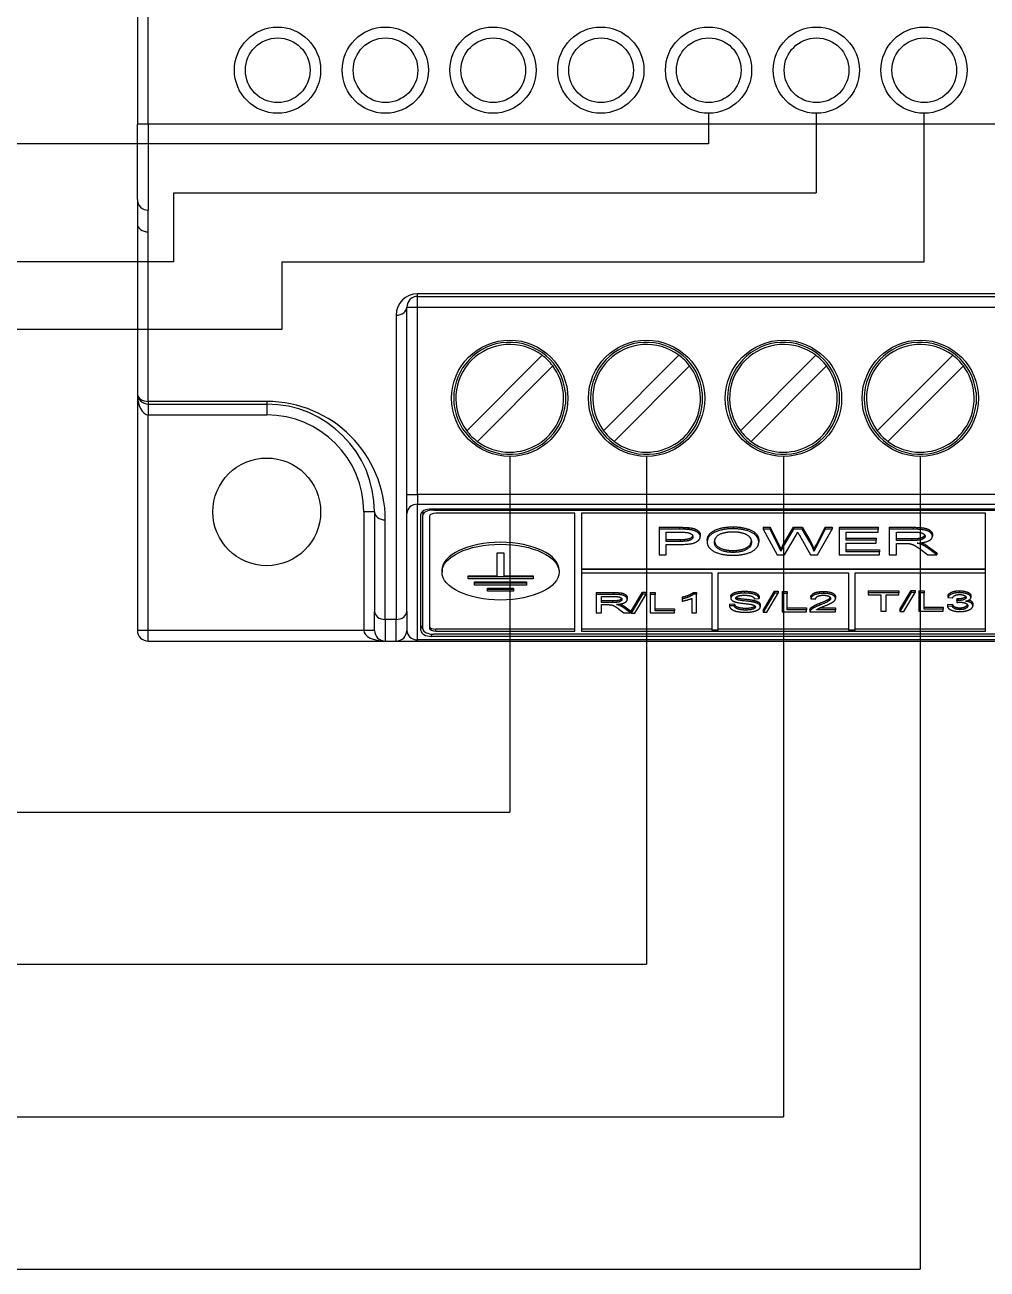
# Model space of a CAD drawing. Header units: millimetres. Extents: x -684 to 5961, y -1281 to 2539.
# Drawn here: x 2146.55 to 2182.27, y -364.27 to -318.08 of the extents above; entities that cross this region are included whole.
import ezdxf

# ---------------------------------------------------------------- set-up
doc = ezdxf.new("R2010")
doc.units = ezdxf.units.MM
doc.header["$LTSCALE"] = 5
doc.header["$MEASUREMENT"] = 0
doc.layers.get('0').update_dxf_attribs({"linetype": 'CONTINUOUS'})
doc.layers.add('圖框', color=7, linetype='CONTINUOUS')

msp = doc.modelspace()

# ---------------------------------------------------------------- linework, layer by layer
for p, q in [((2171.926, -321.359), (2171.926, -322.492)), ((2175.926, -321.359), (2175.926, -324.317)), ((2171.926, -322.492), (2118.908, -322.492)), ((2152.08, -326.876), (2134.365, -326.876)), ((2156.08, -329.391), (2134.365, -329.391)), ((2164.546, -334.103), (2164.546, -347.309)), ((2169.626, -334.103), (2169.626, -352.955)), ((2174.706, -334.103), (2174.706, -358.614)), ((2179.786, -334.103), (2179.786, -364.273)), ((2121.289, -347.309), (2164.546, -347.309)), ((2121.289, -352.955), (2169.626, -352.955)), ((2121.266, -358.614), (2174.706, -358.614)), ((2121.242, -364.273), (2179.786, -364.273))]:
    msp.add_line(p, q)
at = {"color": 0, "linetype": 'Continuous'}
for p, q in [((2179.934, -326.876), (2179.926, -321.359)), ((2152.08, -326.876), (2152.08, -324.317)), ((2152.08, -324.317), (2175.926, -324.317)), ((2156.08, -326.876), (2179.934, -326.876)), ((2156.08, -326.876), (2156.08, -329.391))]:
    msp.add_line(p, q, dxfattribs=at)
at = {"layer": '圖框'}
for p, q in [((2150.726, -281.433), (2150.726, -321.759)), ((2151.126, -321.759), (2151.126, -281.433)), ((2151.126, -321.759), (2150.726, -321.759)), ((2150.726, -324.559), (2150.726, -321.759)), ((2204.726, -321.759), (2151.126, -321.759)), ((2151.126, -321.759), (2151.126, -324.959)), ((2150.726, -324.559), (2150.726, -325.463)), ((2151.126, -325.762), (2151.126, -324.959)), ((2150.726, -325.463), (2150.726, -331.759)), ((2151.126, -332.058), (2151.126, -325.762)), ((2161.126, -328.159), (2161.126, -328.058)), ((2203.526, -328.058), (2161.126, -328.058)), ((2161.126, -328.559), (2161.126, -328.159)), ((2161.126, -328.159), (2203.526, -328.159)), ((2160.326, -328.858), (2160.326, -340.155)), ((2160.726, -328.559), (2161.126, -328.559)), ((2160.726, -339.855), (2160.726, -328.559)), ((2161.126, -335.52), (2161.126, -328.559)), ((2161.126, -328.559), (2203.526, -328.559)), ((2162.948, -333.145), (2165.748, -330.344)), ((2166.144, -330.74), (2163.344, -333.541)), ((2168.028, -333.145), (2170.828, -330.344)), ((2171.224, -330.74), (2168.424, -333.541)), ((2173.108, -333.145), (2175.908, -330.344)), ((2176.304, -330.74), (2173.504, -333.541)), ((2178.188, -333.145), (2180.988, -330.344)), ((2181.384, -330.74), (2178.584, -333.541)), ((2150.726, -331.759), (2150.726, -340.559)), ((2155.526, -332.058), (2151.126, -332.058)), ((2151.126, -332.058), (2151.126, -332.159)), ((2155.526, -332.058), (2155.526, -332.159)), ((2166.615, -331.726), (2166.615, -332.159)), ((2171.695, -331.726), (2171.695, -332.159)), ((2176.775, -331.726), (2176.775, -332.159)), ((2181.855, -331.726), (2181.855, -332.159)), ((2151.126, -332.159), (2151.126, -332.559)), ((2151.126, -332.159), (2155.526, -332.159)), ((2151.126, -332.559), (2155.526, -332.559)), ((2151.126, -340.559), (2151.126, -332.559)), ((2155.526, -332.159), (2155.526, -332.559)), ((2160.726, -335.52), (2161.126, -335.52)), ((2161.126, -335.52), (2161.126, -335.872)), ((2203.526, -335.52), (2161.126, -335.52)), ((2159.526, -336.159), (2159.126, -336.159)), ((2159.126, -336.159), (2159.126, -340.559)), ((2159.526, -336.159), (2159.526, -339.855)), ((2161.126, -340.91), (2161.126, -335.872)), ((2161.126, -335.872), (2203.526, -335.872)), ((2161.246, -340.564), (2161.246, -336.243)), ((2161.326, -336.14), (2161.326, -336.281)), ((2161.326, -340.51), (2161.326, -336.281)), ((2161.646, -336.052), (2203.006, -336.052)), ((2161.726, -336.09), (2161.726, -336.052)), ((2161.726, -336.09), (2202.926, -336.09)), ((2166.966, -336.205), (2161.806, -336.205)), ((2166.966, -340.586), (2166.966, -336.205)), ((2182.206, -336.205), (2167.206, -336.205)), ((2167.206, -336.205), (2167.206, -340.586)), ((2182.206, -340.586), (2182.206, -336.205)), ((2159.926, -340.155), (2159.926, -336.458)), ((2161.566, -336.319), (2161.566, -340.472)), ((2170.091, -336.732), (2170.846, -336.732)), ((2170.091, -336.732), (2170.091, -336.803)), ((2170.846, -336.732), (2170.846, -336.803)), ((2171.151, -336.742), (2171.151, -336.812)), ((2172.834, -336.716), (2172.834, -336.786)), ((2173.948, -336.732), (2174.219, -336.732)), ((2173.948, -336.732), (2173.948, -336.803)), ((2174.219, -336.732), (2174.524, -337.357)), ((2174.219, -336.732), (2174.219, -336.803)), ((2174.699, -337.376), (2175.079, -336.732)), ((2175.079, -336.732), (2175.399, -336.732)), ((2175.079, -336.732), (2175.079, -336.803)), ((2175.399, -336.732), (2175.686, -337.214)), ((2175.399, -336.732), (2175.399, -336.803)), ((2175.94, -337.344), (2176.253, -336.732)), ((2176.253, -336.732), (2176.52, -336.732)), ((2176.253, -336.732), (2176.253, -336.803)), ((2176.52, -336.732), (2176.52, -336.803)), ((2176.773, -336.732), (2178.221, -336.732)), ((2176.773, -336.732), (2176.773, -336.803)), ((2178.221, -336.732), (2178.221, -336.803)), ((2178.635, -336.732), (2179.523, -336.732)), ((2178.635, -336.732), (2178.635, -336.803)), ((2179.523, -336.732), (2179.523, -336.803)), ((2170.846, -336.803), (2170.091, -336.803)), ((2170.091, -336.803), (2170.091, -337.755)), ((2170.357, -337.256), (2170.357, -336.915)), ((2170.357, -336.915), (2170.869, -336.915)), ((2170.357, -337.185), (2170.873, -337.185)), ((2170.873, -337.185), (2170.873, -337.256)), ((2171.619, -337.008), (2171.619, -337.078)), ((2173.789, -337.21), (2173.789, -337.28)), ((2174.219, -336.803), (2173.948, -336.803)), ((2173.948, -336.803), (2174.478, -337.755)), ((2174.524, -337.427), (2174.219, -336.803)), ((2175.079, -336.803), (2174.699, -337.446)), ((2174.751, -337.755), (2175.174, -337.029)), ((2175.399, -336.803), (2175.079, -336.803)), ((2175.297, -337.029), (2175.715, -337.755)), ((2175.686, -337.285), (2175.399, -336.803)), ((2175.686, -337.214), (2175.686, -337.285)), ((2176.253, -336.803), (2175.94, -337.415)), ((2175.974, -337.755), (2176.52, -336.803)), ((2176.52, -336.803), (2176.253, -336.803)), ((2178.221, -336.803), (2176.773, -336.803)), ((2176.773, -336.803), (2176.773, -337.755)), ((2177.038, -336.915), (2178.221, -336.915)), ((2177.038, -337.206), (2177.038, -336.915)), ((2177.038, -337.136), (2178.146, -337.136)), ((2178.146, -337.206), (2177.038, -337.206)), ((2178.146, -337.136), (2178.146, -337.206)), ((2178.146, -337.319), (2178.146, -337.206)), ((2178.221, -336.915), (2178.221, -336.803)), ((2179.523, -336.803), (2178.635, -336.803)), ((2178.635, -336.803), (2178.635, -337.755)), ((2178.901, -337.223), (2178.901, -336.908)), ((2178.901, -336.908), (2179.533, -336.908)), ((2178.901, -337.153), (2179.469, -337.153)), ((2179.469, -337.153), (2179.469, -337.223)), ((2180.235, -336.992), (2180.235, -337.063)), ((2170.873, -337.256), (2170.357, -337.256)), ((2170.357, -337.368), (2170.87, -337.368)), ((2170.357, -337.755), (2170.357, -337.368)), ((2171.876, -337.221), (2171.876, -337.291)), ((2172.832, -337.593), (2172.832, -337.663)), ((2174.524, -337.357), (2174.524, -337.427)), ((2174.61, -337.552), (2174.61, -337.622)), ((2174.699, -337.376), (2174.699, -337.446)), ((2175.841, -337.552), (2175.841, -337.622)), ((2175.94, -337.344), (2175.94, -337.415)), ((2177.038, -337.319), (2178.146, -337.319)), ((2177.038, -337.643), (2177.038, -337.319)), ((2177.038, -337.572), (2178.267, -337.572)), ((2178.267, -337.643), (2177.038, -337.643)), ((2178.267, -337.572), (2178.267, -337.643)), ((2178.267, -337.755), (2178.267, -337.643)), ((2179.469, -337.223), (2178.901, -337.223)), ((2178.901, -337.332), (2179.207, -337.332)), ((2178.901, -337.755), (2178.901, -337.332)), ((2179.8, -337.557), (2180.065, -337.755)), ((2179.831, -337.306), (2179.831, -337.369)), ((2180.05, -337.426), (2180.396, -337.685)), ((2180.05, -337.426), (2180.05, -337.496)), ((2180.396, -337.755), (2180.05, -337.496)), ((2164.085, -338.531), (2164.085, -337.684)), ((2164.085, -337.684), (2164.327, -337.684)), ((2164.327, -337.684), (2164.327, -338.531)), ((2170.091, -337.755), (2170.357, -337.755)), ((2174.478, -337.755), (2174.751, -337.755)), ((2175.715, -337.755), (2175.974, -337.755)), ((2176.773, -337.755), (2178.267, -337.755)), ((2178.635, -337.755), (2178.901, -337.755)), ((2180.065, -337.755), (2180.396, -337.755)), ((2180.396, -337.685), (2180.396, -337.755)), ((2162.032, -338.325), (2162.032, -338.396)), ((2162.998, -338.646), (2162.998, -338.531)), ((2162.998, -338.531), (2164.085, -338.531)), ((2165.413, -338.576), (2162.998, -338.576)), ((2164.327, -338.531), (2165.413, -338.531)), ((2165.413, -338.531), (2165.413, -338.646)), ((2166.38, -338.325), (2166.38, -338.396)), ((2167.206, -338.268), (2182.206, -338.268)), ((2182.206, -338.303), (2167.206, -338.303)), ((2167.206, -338.418), (2172.046, -338.418)), ((2172.046, -338.418), (2172.046, -340.551)), ((2172.286, -338.418), (2177.126, -338.418)), ((2172.286, -340.551), (2172.286, -338.418)), ((2177.126, -338.418), (2177.126, -340.551)), ((2177.366, -338.418), (2182.206, -338.418)), ((2177.366, -340.551), (2177.366, -338.418)), ((2165.413, -338.646), (2162.998, -338.646)), ((2163.24, -338.876), (2163.24, -338.761)), ((2163.24, -338.761), (2165.172, -338.761)), ((2165.172, -338.806), (2163.24, -338.806)), ((2165.172, -338.876), (2163.24, -338.876)), ((2163.723, -339.106), (2163.723, -338.991)), ((2163.723, -338.991), (2164.689, -338.991)), ((2164.689, -339.036), (2163.723, -339.036)), ((2164.689, -338.991), (2164.689, -339.106)), ((2165.172, -338.761), (2165.172, -338.876)), ((2164.689, -339.106), (2163.723, -339.106)), ((2167.757, -339.152), (2168.396, -339.152)), ((2167.757, -339.152), (2167.757, -339.222)), ((2168.396, -339.222), (2167.757, -339.222)), ((2167.757, -339.222), (2167.757, -339.908)), ((2167.948, -339.525), (2167.948, -339.298)), ((2167.948, -339.298), (2168.404, -339.298)), ((2167.948, -339.454), (2168.358, -339.454)), ((2168.358, -339.525), (2167.948, -339.525)), ((2168.358, -339.454), (2168.358, -339.525)), ((2168.396, -339.152), (2168.396, -339.222)), ((2168.909, -339.339), (2168.909, -339.409)), ((2169.052, -339.849), (2169.469, -339.14)), ((2169.469, -339.21), (2169.052, -339.919)), ((2169.195, -339.919), (2169.612, -339.21)), ((2169.469, -339.14), (2169.612, -339.14)), ((2169.469, -339.14), (2169.469, -339.21)), ((2169.612, -339.21), (2169.469, -339.21)), ((2169.612, -339.14), (2169.612, -339.21)), ((2169.758, -339.152), (2169.949, -339.152)), ((2169.758, -339.152), (2169.758, -339.222)), ((2169.949, -339.222), (2169.758, -339.222)), ((2169.758, -339.222), (2169.758, -339.908)), ((2169.949, -339.152), (2169.949, -339.222)), ((2169.949, -339.827), (2169.949, -339.222)), ((2170.948, -339.321), (2170.948, -339.391)), ((2170.948, -339.391), (2170.948, -339.473)), ((2171.301, -339.371), (2171.301, -339.908)), ((2171.364, -339.149), (2171.478, -339.149)), ((2171.364, -339.149), (2171.364, -339.219)), ((2171.478, -339.219), (2171.364, -339.219)), ((2171.478, -339.149), (2171.478, -339.219)), ((2171.478, -339.908), (2171.478, -339.219)), ((2172.754, -339.294), (2172.754, -339.365)), ((2172.993, -339.349), (2172.993, -339.42)), ((2173.262, -339.105), (2173.262, -339.175)), ((2173.602, -339.442), (2173.602, -339.512)), ((2173.622, -339.387), (2173.804, -339.38)), ((2173.804, -339.31), (2173.804, -339.38)), ((2173.952, -339.815), (2174.369, -339.106)), ((2174.369, -339.176), (2173.952, -339.885)), ((2174.095, -339.885), (2174.512, -339.176)), ((2174.369, -339.106), (2174.512, -339.106)), ((2174.369, -339.106), (2174.369, -339.176)), ((2174.512, -339.176), (2174.369, -339.176)), ((2174.512, -339.106), (2174.512, -339.176)), ((2174.658, -339.117), (2174.849, -339.117)), ((2174.658, -339.117), (2174.658, -339.187)), ((2174.849, -339.187), (2174.658, -339.187)), ((2174.658, -339.187), (2174.658, -339.873)), ((2174.849, -339.117), (2174.849, -339.187)), ((2174.849, -339.792), (2174.849, -339.187)), ((2175.722, -339.313), (2175.722, -339.383)), ((2175.722, -339.383), (2175.905, -339.392)), ((2176.19, -339.115), (2176.19, -339.185)), ((2176.639, -339.305), (2176.639, -339.375)), ((2177.849, -339.092), (2178.99, -339.092)), ((2177.849, -339.092), (2177.849, -339.162)), ((2177.849, -339.162), (2177.849, -339.243)), ((2178.99, -339.162), (2177.849, -339.162)), ((2177.849, -339.243), (2178.323, -339.243)), ((2178.323, -339.243), (2178.323, -339.848)), ((2178.514, -339.243), (2178.99, -339.243)), ((2178.514, -339.848), (2178.514, -339.243)), ((2178.99, -339.092), (2178.99, -339.162)), ((2178.99, -339.243), (2178.99, -339.162)), ((2179.031, -339.789), (2179.448, -339.081)), ((2179.448, -339.151), (2179.031, -339.86)), ((2179.174, -339.86), (2179.591, -339.151)), ((2179.448, -339.081), (2179.591, -339.081)), ((2179.448, -339.081), (2179.448, -339.151)), ((2179.591, -339.151), (2179.448, -339.151)), ((2179.591, -339.081), (2179.591, -339.151)), ((2179.737, -339.092), (2179.928, -339.092)), ((2179.737, -339.092), (2179.737, -339.162)), ((2179.928, -339.162), (2179.737, -339.162)), ((2179.737, -339.162), (2179.737, -339.848)), ((2179.928, -339.092), (2179.928, -339.162)), ((2179.928, -339.767), (2179.928, -339.162)), ((2180.81, -339.267), (2180.81, -339.338)), ((2180.81, -339.338), (2180.987, -339.353)), ((2181.142, -339.453), (2181.16, -339.379)), ((2181.16, -339.449), (2181.142, -339.523)), ((2181.142, -339.453), (2181.142, -339.523)), ((2181.16, -339.379), (2181.16, -339.449)), ((2181.189, -339.38), (2181.189, -339.45)), ((2181.244, -339.089), (2181.244, -339.16)), ((2181.665, -339.267), (2181.665, -339.338)), ((2159.526, -340.559), (2159.526, -339.855)), ((2160.726, -339.855), (2160.726, -340.559)), ((2167.757, -339.908), (2167.948, -339.908)), ((2167.948, -339.603), (2168.169, -339.603)), ((2167.948, -339.908), (2167.948, -339.603)), ((2168.596, -339.765), (2168.787, -339.908)), ((2168.618, -339.584), (2168.618, -339.63)), ((2168.776, -339.651), (2169.025, -339.837)), ((2168.776, -339.651), (2168.776, -339.721)), ((2169.025, -339.908), (2168.776, -339.721)), ((2168.787, -339.908), (2169.025, -339.908)), ((2169.025, -339.837), (2169.025, -339.908)), ((2169.052, -339.849), (2169.052, -339.919)), ((2169.052, -339.919), (2169.195, -339.919)), ((2169.758, -339.908), (2170.658, -339.908)), ((2169.949, -339.756), (2170.658, -339.756)), ((2170.658, -339.827), (2169.949, -339.827)), ((2170.658, -339.756), (2170.658, -339.827)), ((2170.658, -339.908), (2170.658, -339.827)), ((2171.301, -339.908), (2171.478, -339.908)), ((2172.7, -339.582), (2172.88, -339.575)), ((2172.7, -339.582), (2172.7, -339.653)), ((2172.88, -339.645), (2172.7, -339.653)), ((2172.88, -339.575), (2172.88, -339.645)), ((2173.306, -339.733), (2173.306, -339.804)), ((2173.847, -339.609), (2173.847, -339.679)), ((2173.952, -339.815), (2173.952, -339.885)), ((2173.952, -339.885), (2174.095, -339.885)), ((2174.658, -339.873), (2175.558, -339.873)), ((2174.849, -339.722), (2175.558, -339.722)), ((2175.558, -339.792), (2174.849, -339.792)), ((2175.558, -339.722), (2175.558, -339.792)), ((2175.558, -339.873), (2175.558, -339.792)), ((2175.689, -339.798), (2175.689, -339.868)), ((2175.69, -339.873), (2176.641, -339.873)), ((2175.71, -339.744), (2175.71, -339.815)), ((2176.641, -339.792), (2175.935, -339.792)), ((2176.058, -339.549), (2176.058, -339.62)), ((2176.064, -339.722), (2176.641, -339.722)), ((2176.641, -339.722), (2176.641, -339.792)), ((2176.641, -339.873), (2176.641, -339.792)), ((2178.323, -339.848), (2178.514, -339.848)), ((2179.031, -339.789), (2179.031, -339.86)), ((2179.031, -339.86), (2179.174, -339.86)), ((2179.737, -339.848), (2180.637, -339.848)), ((2179.928, -339.697), (2180.637, -339.697)), ((2180.637, -339.767), (2179.928, -339.767)), ((2180.637, -339.697), (2180.637, -339.767)), ((2180.637, -339.848), (2180.637, -339.767)), ((2180.793, -339.596), (2180.969, -339.585)), ((2180.793, -339.596), (2180.793, -339.666)), ((2180.969, -339.655), (2180.793, -339.666)), ((2180.969, -339.585), (2180.969, -339.655)), ((2181.251, -339.72), (2181.251, -339.79)), ((2181.735, -339.575), (2181.735, -339.645)), ((2160.326, -340.155), (2159.926, -340.155)), ((2159.926, -340.155), (2159.926, -340.959)), ((2160.326, -340.959), (2160.326, -340.155)), ((2151.126, -340.559), (2150.726, -340.559)), ((2159.126, -340.559), (2151.126, -340.559)), ((2151.126, -340.959), (2151.126, -340.559)), ((2159.526, -340.559), (2159.126, -340.559)), ((2161.126, -340.959), (2161.126, -340.91)), ((2203.526, -340.91), (2161.126, -340.91)), ((2161.646, -340.78), (2161.646, -340.697)), ((2203.006, -340.78), (2161.646, -340.78)), ((2202.926, -340.701), (2161.726, -340.701)), ((2161.806, -340.586), (2161.806, -340.516)), ((2166.966, -340.516), (2161.806, -340.516)), ((2161.806, -340.586), (2166.966, -340.586)), ((2172.046, -340.516), (2167.206, -340.516)), ((2167.206, -340.586), (2182.206, -340.586)), ((2172.286, -340.551), (2172.046, -340.551)), ((2177.126, -340.516), (2172.286, -340.516)), ((2177.366, -340.551), (2177.126, -340.551)), ((2182.206, -340.516), (2177.366, -340.516)), ((2151.126, -340.959), (2159.926, -340.959)), ((2159.926, -340.959), (2160.326, -340.959)), ((2160.326, -340.959), (2161.126, -340.959)), ((2161.126, -340.959), (2203.526, -340.959))]:
    msp.add_line(p, q, dxfattribs=at)
for centre, radius in [((2155.926, -319.759), 1.6), ((2159.926, -319.759), 1.6), ((2163.926, -319.759), 1.6), ((2167.926, -319.759), 1.6), ((2171.926, -319.759), 1.6), ((2175.926, -319.759), 1.6), ((2179.926, -319.759), 1.6), ((2155.934, -319.762), 1.2), ((2159.934, -319.762), 1.2), ((2163.934, -319.762), 1.2), ((2167.934, -319.762), 1.2), ((2171.934, -319.762), 1.2), ((2175.934, -319.762), 1.2), ((2179.934, -319.762), 1.2), ((2164.546, -331.943), 2.16), ((2169.626, -331.943), 2.16), ((2174.706, -331.943), 2.16), ((2179.786, -331.943), 2.16), ((2155.526, -336.159), 2)]:
    msp.add_circle(centre, radius, dxfattribs=at)
for centre, radius, start, end in [((2151.126, -324.559), 0.4, 180, 270), ((2161.126, -328.858), 0.8, 90, 180), ((2161.126, -328.559), 0.4, 90, 180), ((2164.546, -331.943), 2.08, 5.9739, 354.0261), ((2164.546, -331.943), 2, 53.0478, 216.9522), ((2169.626, -331.943), 2.08, 5.9739, 354.0261), ((2169.626, -331.943), 2, 53.0478, 216.9522), ((2174.706, -331.943), 2.08, 5.9739, 354.0261), ((2174.706, -331.943), 2, 53.0478, 216.9522), ((2179.786, -331.943), 2.08, 5.9739, 354.0261), ((2179.786, -331.943), 2, 53.0478, 216.9522), ((2164.546, -331.943), 2, 270, 36.9522), ((2164.546, -331.943), 2, 36.9522, 53.0478), ((2169.626, -331.943), 2, 270, 36.9522), ((2169.626, -331.943), 2, 36.9522, 53.0478), ((2174.706, -331.943), 2, 270, 36.9522), ((2174.706, -331.943), 2, 36.9522, 53.0478), ((2179.786, -331.943), 2, 270, 36.9522), ((2179.786, -331.943), 2, 36.9522, 53.0478), ((2151.126, -331.759), 0.4, 180, 270), ((2155.526, -336.458), 4.4, 0, 90), ((2155.526, -336.159), 4, 0, 90), ((2155.526, -336.159), 3.6, 0, 90), ((2164.546, -331.943), 2, 216.9522, 233.0478), ((2169.626, -331.943), 2, 216.9522, 233.0478), ((2174.706, -331.943), 2, 216.9522, 233.0478), ((2179.786, -331.943), 2, 216.9522, 233.0478), ((2164.546, -331.943), 2, 233.0478, 270), ((2169.626, -331.943), 2, 233.0478, 270), ((2174.706, -331.943), 2, 233.0478, 270), ((2179.786, -331.943), 2, 233.0478, 270), ((2151.126, -340.559), 0.4, 180, 270), ((2159.926, -340.559), 0.4, 180, 270), ((2160.326, -340.559), 0.4, 270, 0)]:
    msp.add_arc(centre, radius, start, end, dxfattribs=at)
for centre, major_axis, ratio, start_param, end_param in [((2151.126, -325.463), (-0.4, 0), 0.74887, 0, 1.570796), ((2160.326, -328.559), (0.4, 0), 0.74887, 4.712389, 6.283185), ((2151.126, -331.759), (0, -0.8), 0.5, 4.712389, 6.283185), ((2151.126, -331.759), (-0.4, 0), 0.74887, 0, 1.570796), ((2159.926, -336.159), (-0.4, 0), 0.74887, 0, 1.570796), ((2161.126, -336.224), (-0.4, 0), 0.879292, 4.712389, 6.283185), ((2161.646, -336.243), (-0.4, 0), 0.476283, 4.712389, 6.283185), ((2161.726, -336.281), (-0.4, 0), 0.476283, 4.712389, 6.283185), ((2161.726, -336.14), (-0.4, 0), 0.476283, 6.218854, 6.283185), ((2161.806, -336.319), (-0.24, 0), 0.476283, 4.712389, 6.283185), ((2164.206, -338.325), (-2.174, 0), 0.476283, 3.141593, 6.283185), ((2159.926, -339.855), (-0.4, 0), 0.74887, 0, 1.570796), ((2160.326, -339.855), (0.4, 0), 0.74887, 4.712389, 6.283185), ((2161.646, -340.382), (0.4, 0), 0.541667, 3.141593, 3.785131), ((2161.806, -340.402), (-0.24, 0), 0.476283, 0, 1.570796), ((2159.926, -340.559), (-0.8, 0), 0.5, 0, 1.570796), ((2161.126, -340.559), (-0.4, 0), 0.879292, 0, 1.570796), ((2161.646, -340.564), (0.4, 0), 0.541667, 3.141593, 4.712389), ((2161.726, -340.51), (-0.4, 0), 0.476283, 0, 1.570796), ((2161.806, -340.472), (-0.24, 0), 0.476283, 0, 1.570796)]:
    msp.add_ellipse(centre, major_axis=major_axis, ratio=ratio, start_param=start_param, end_param=end_param, dxfattribs=at)
msp.add_ellipse((2164.206, -338.396), major_axis=(-2.174, 0), ratio=0.476283, dxfattribs=at)
for points in [[(2170.846, -336.732), (2171.046, -336.732), (2171.151, -336.742)], [(2171.151, -336.742), (2171.299, -336.753), (2171.497, -336.819), (2171.619, -336.937), (2171.619, -337.008)], [(2171.876, -337.221), (2171.876, -336.983), (2172.411, -336.716), (2172.834, -336.716)], [(2172.834, -336.716), (2173.111, -336.716), (2173.556, -336.842), (2173.789, -337.067), (2173.789, -337.21)], [(2179.523, -336.732), (2179.789, -336.732), (2180.068, -336.784), (2180.235, -336.914), (2180.235, -336.992)], [(2171.151, -336.812), (2171.046, -336.803), (2170.846, -336.803)], [(2170.869, -336.915), (2171.049, -336.915), (2171.116, -336.924)], [(2170.87, -337.368), (2171.294, -337.368), (2171.619, -337.2), (2171.619, -337.078)], [(2171.346, -337.082), (2171.346, -337.165), (2171.131, -337.256), (2170.873, -337.256)], [(2171.116, -336.924), (2171.219, -336.937), (2171.346, -337.023), (2171.346, -337.082)], [(2171.619, -337.078), (2171.619, -337.007), (2171.497, -336.889), (2171.299, -336.824), (2171.151, -336.812)], [(2172.834, -336.786), (2172.411, -336.786), (2171.876, -337.054), (2171.876, -337.291)], [(2172.149, -337.293), (2172.149, -337.078), (2172.555, -336.894), (2172.835, -336.894)], [(2173.789, -337.28), (2173.789, -337.137), (2173.556, -336.912), (2173.111, -336.786), (2172.834, -336.786)], [(2172.835, -336.894), (2173.033, -336.894), (2173.352, -336.989), (2173.517, -337.163), (2173.517, -337.279)], [(2175.174, -337.029), (2175.199, -336.983), (2175.233, -336.917)], [(2175.233, -336.917), (2175.242, -336.938), (2175.297, -337.029)], [(2175.686, -337.214), (2175.791, -337.394), (2175.841, -337.552)], [(2179.962, -337.063), (2179.962, -337.108), (2179.855, -337.187), (2179.651, -337.223), (2179.469, -337.223)], [(2180.235, -337.063), (2180.235, -336.984), (2180.068, -336.854), (2179.789, -336.803), (2179.523, -336.803)], [(2179.533, -336.908), (2179.756, -336.908), (2179.962, -336.995), (2179.962, -337.063)], [(2179.672, -337.322), (2179.959, -337.303), (2180.235, -337.164), (2180.235, -337.063)], [(2171.876, -337.291), (2171.876, -337.417), (2172.105, -337.641), (2172.55, -337.771), (2172.834, -337.771)], [(2172.832, -337.663), (2172.538, -337.663), (2172.149, -337.465), (2172.149, -337.293)], [(2173.517, -337.279), (2173.517, -337.463), (2173.131, -337.663), (2172.832, -337.663)], [(2172.834, -337.771), (2173.093, -337.771), (2173.544, -337.654), (2173.789, -337.425), (2173.789, -337.28)], [(2174.524, -337.357), (2174.573, -337.455), (2174.61, -337.552)], [(2174.61, -337.622), (2174.573, -337.525), (2174.524, -337.427)], [(2174.61, -337.552), (2174.686, -337.399), (2174.699, -337.376)], [(2174.699, -337.446), (2174.686, -337.469), (2174.61, -337.622)], [(2175.841, -337.622), (2175.791, -337.464), (2175.686, -337.285)], [(2175.841, -337.552), (2175.879, -337.461), (2175.94, -337.344)], [(2175.94, -337.415), (2175.879, -337.532), (2175.841, -337.622)], [(2179.207, -337.332), (2179.309, -337.332), (2179.355, -337.336)], [(2179.355, -337.336), (2179.416, -337.343), (2179.535, -337.381), (2179.684, -337.471), (2179.8, -337.557)], [(2179.831, -337.369), (2179.776, -337.346), (2179.672, -337.322)], [(2180.05, -337.496), (2179.946, -337.42), (2179.831, -337.369)], [(2179.843, -337.304), (2179.952, -337.353), (2180.05, -337.426)], [(2168.712, -339.409), (2168.712, -339.442), (2168.635, -339.499), (2168.488, -339.525), (2168.358, -339.525)], [(2168.396, -339.152), (2168.588, -339.152), (2168.789, -339.189), (2168.909, -339.282), (2168.909, -339.339)], [(2168.909, -339.409), (2168.909, -339.353), (2168.789, -339.259), (2168.588, -339.222), (2168.396, -339.222)], [(2168.404, -339.298), (2168.564, -339.298), (2168.712, -339.36), (2168.712, -339.409)], [(2168.504, -339.596), (2168.71, -339.582), (2168.909, -339.482), (2168.909, -339.409)], [(2170.948, -339.321), (2171.096, -339.288), (2171.318, -339.193), (2171.364, -339.149)], [(2171.364, -339.219), (2171.318, -339.264), (2171.096, -339.358), (2170.948, -339.391)], [(2170.948, -339.473), (2171.03, -339.458), (2171.238, -339.4), (2171.301, -339.371)], [(2172.754, -339.294), (2172.754, -339.242), (2172.878, -339.152), (2173.116, -339.105), (2173.262, -339.105)], [(2173.262, -339.175), (2173.116, -339.175), (2172.878, -339.223), (2172.754, -339.312), (2172.754, -339.365)], [(2172.754, -339.365), (2172.754, -339.412), (2172.855, -339.488), (2172.958, -339.514)], [(2172.937, -339.358), (2172.937, -339.316), (2173.096, -339.255), (2173.269, -339.255)], [(2172.993, -339.42), (2172.937, -339.396), (2172.937, -339.358)], [(2172.952, -339.323), (2172.966, -339.338), (2172.993, -339.349)], [(2172.958, -339.514), (2173.038, -339.534), (2173.436, -339.58), (2173.494, -339.591)], [(2172.993, -339.349), (2173.049, -339.373), (2173.515, -339.423), (2173.602, -339.442)], [(2173.602, -339.512), (2173.515, -339.493), (2173.049, -339.443), (2172.993, -339.42)], [(2173.262, -339.105), (2173.422, -339.105), (2173.667, -339.154), (2173.8, -339.25), (2173.804, -339.31)], [(2173.804, -339.38), (2173.8, -339.32), (2173.667, -339.225), (2173.422, -339.175), (2173.262, -339.175)], [(2173.269, -339.255), (2173.436, -339.255), (2173.607, -339.322), (2173.622, -339.387)], [(2173.602, -339.442), (2173.727, -339.469), (2173.847, -339.554), (2173.847, -339.609)], [(2173.847, -339.679), (2173.847, -339.625), (2173.727, -339.54), (2173.602, -339.512)], [(2175.722, -339.313), (2175.741, -339.216), (2175.985, -339.115), (2176.19, -339.115)], [(2176.19, -339.185), (2175.985, -339.185), (2175.741, -339.286), (2175.722, -339.383)], [(2175.905, -339.392), (2175.906, -339.328), (2176.058, -339.254), (2176.186, -339.254)], [(2176.457, -339.373), (2176.457, -339.421), (2176.292, -339.528), (2176.058, -339.62)], [(2176.186, -339.254), (2176.306, -339.254), (2176.457, -339.323), (2176.457, -339.373)], [(2176.19, -339.115), (2176.397, -339.115), (2176.639, -339.224), (2176.639, -339.305)], [(2176.639, -339.375), (2176.639, -339.294), (2176.397, -339.185), (2176.19, -339.185)], [(2176.214, -339.661), (2176.404, -339.584), (2176.569, -339.496), (2176.639, -339.416), (2176.639, -339.375)], [(2180.81, -339.267), (2180.843, -339.183), (2181.072, -339.089), (2181.244, -339.089)], [(2181.244, -339.16), (2181.072, -339.16), (2180.843, -339.253), (2180.81, -339.338)], [(2180.987, -339.353), (2181.007, -339.291), (2181.144, -339.229), (2181.247, -339.229)], [(2181.142, -339.523), (2181.216, -339.514), (2181.266, -339.514)], [(2181.16, -339.379), (2181.179, -339.38), (2181.189, -339.38)], [(2181.189, -339.45), (2181.179, -339.45), (2181.16, -339.449)], [(2181.483, -339.336), (2181.483, -339.394), (2181.302, -339.45), (2181.189, -339.45)], [(2181.244, -339.089), (2181.361, -339.089), (2181.56, -339.138), (2181.665, -339.221), (2181.665, -339.267)], [(2181.665, -339.338), (2181.665, -339.291), (2181.56, -339.208), (2181.361, -339.16), (2181.244, -339.16)], [(2181.247, -339.229), (2181.351, -339.229), (2181.483, -339.289), (2181.483, -339.336)], [(2181.266, -339.514), (2181.389, -339.514), (2181.548, -339.589), (2181.548, -339.647)], [(2181.467, -339.477), (2181.565, -339.455), (2181.665, -339.382), (2181.665, -339.338)], [(2181.735, -339.645), (2181.735, -339.579), (2181.595, -339.491), (2181.467, -339.477)], [(2168.169, -339.603), (2168.242, -339.603), (2168.275, -339.606)], [(2168.275, -339.606), (2168.319, -339.611), (2168.405, -339.638), (2168.512, -339.703), (2168.596, -339.765)], [(2168.618, -339.63), (2168.578, -339.613), (2168.504, -339.596)], [(2168.776, -339.721), (2168.701, -339.666), (2168.618, -339.63)], [(2168.657, -339.578), (2168.719, -339.609), (2168.776, -339.651)], [(2172.7, -339.653), (2172.704, -339.722), (2172.855, -339.83), (2173.118, -339.885), (2173.314, -339.885)], [(2172.88, -339.575), (2172.893, -339.627), (2172.986, -339.693), (2173.183, -339.733), (2173.306, -339.733)], [(2173.306, -339.804), (2173.183, -339.804), (2172.986, -339.763), (2172.893, -339.697), (2172.88, -339.645)], [(2173.663, -339.687), (2173.663, -339.719), (2173.582, -339.773), (2173.414, -339.804), (2173.306, -339.804)], [(2173.314, -339.885), (2173.468, -339.885), (2173.715, -339.831), (2173.847, -339.734), (2173.847, -339.679)], [(2173.494, -339.591), (2173.585, -339.607), (2173.663, -339.655), (2173.663, -339.687)], [(2175.689, -339.798), (2175.689, -339.77), (2175.71, -339.744)], [(2175.71, -339.815), (2175.687, -339.843), (2175.69, -339.873)], [(2175.71, -339.744), (2175.747, -339.698), (2175.907, -339.609), (2176.058, -339.549)], [(2176.058, -339.62), (2175.907, -339.679), (2175.747, -339.768), (2175.71, -339.815)], [(2175.935, -339.792), (2175.965, -339.769), (2176.055, -339.724), (2176.214, -339.661)], [(2180.793, -339.666), (2180.81, -339.752), (2181.06, -339.86), (2181.25, -339.86)], [(2180.969, -339.585), (2181, -339.657), (2181.146, -339.72), (2181.251, -339.72)], [(2181.251, -339.79), (2181.146, -339.79), (2181, -339.727), (2180.969, -339.655)], [(2181.25, -339.86), (2181.46, -339.86), (2181.735, -339.735), (2181.735, -339.645)], [(2181.548, -339.647), (2181.548, -339.708), (2181.377, -339.79), (2181.251, -339.79)]]:
    msp.add_open_spline(points, degree=2, dxfattribs=at)
for points, knots in [([(2170.873, -337.185), (2171.131, -337.185), (2171.321, -337.105), (2171.34, -337.048)], [0, 0, 0, 1, 1.769815, 1.769815, 1.769815]), ([(2179.469, -337.153), (2179.651, -337.153), (2179.855, -337.117), (2179.941, -337.053), (2179.954, -337.027)], [0, 0, 0, 1, 2, 2.612471, 2.612471, 2.612471]), ([(2172.151, -337.254), (2172.167, -337.404), (2172.538, -337.593), (2172.832, -337.593)], [0.094168, 0.094168, 0.094168, 1, 2, 2, 2]), ([(2172.832, -337.593), (2173.131, -337.593), (2173.497, -337.403), (2173.515, -337.244)], [0, 0, 0, 1, 1.900814, 1.900814, 1.900814]), ([(2168.358, -339.454), (2168.488, -339.454), (2168.635, -339.429), (2168.691, -339.387), (2168.701, -339.373)], [0, 0, 0, 1, 2, 2.452816, 2.452816, 2.452816]), ([(2176.058, -339.549), (2176.292, -339.457), (2176.427, -339.37), (2176.446, -339.338)], [0, 0, 0, 1, 1.642633, 1.642633, 1.642633]), ([(2181.189, -339.38), (2181.302, -339.38), (2181.452, -339.333), (2181.473, -339.302)], [0, 0, 0, 1, 1.661006, 1.661006, 1.661006]), ([(2181.594, -339.432), (2181.635, -339.446), (2181.735, -339.509), (2181.735, -339.575)], [0.570564, 0.570564, 0.570564, 1, 2, 2, 2]), ([(2173.306, -339.733), (2173.414, -339.733), (2173.582, -339.703), (2173.64, -339.664), (2173.65, -339.652)], [0, 0, 0, 1, 2, 2.423728, 2.423728, 2.423728]), ([(2181.251, -339.72), (2181.377, -339.72), (2181.521, -339.65), (2181.54, -339.612)], [0, 0, 0, 1, 1.692783, 1.692783, 1.692783])]:
    msp.add_open_spline(points, degree=2, knots=knots, dxfattribs=at)

doc.saveas('drawing.dxf')
